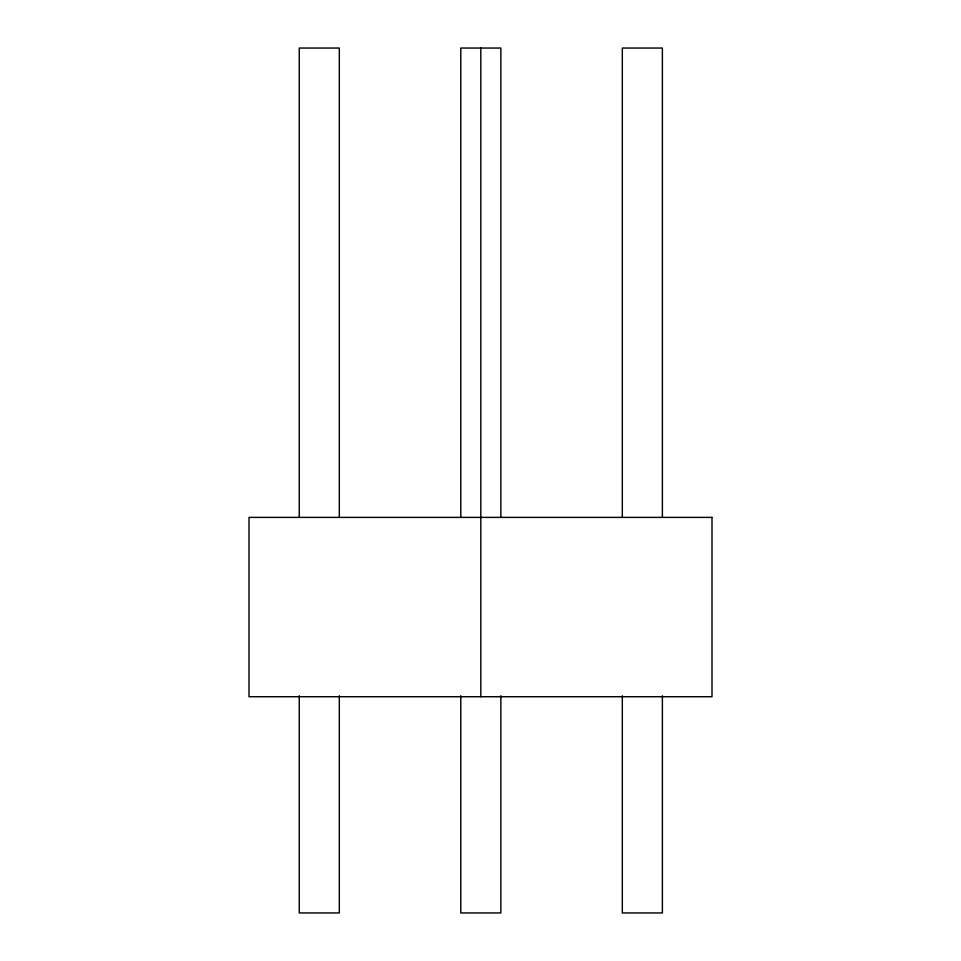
<?xml version="1.0" encoding="UTF-8"?>
<svg xmlns="http://www.w3.org/2000/svg" width="961" height="961" viewBox="0 0 961 961"><rect width="100%" height="100%" fill="white"/><g stroke="black" fill="none" stroke-linecap="round" stroke-linejoin="round"><path stroke-width="1.44" d="M662.381 517.39L662.381 48.05L622.32 48.05L622.32 517.39M662.381 695.692L662.381 912.95L622.32 912.95L622.32 695.692M500.849 517.39L500.849 48.05L460.787 48.05L460.787 517.39M500.849 695.692L500.849 912.95L460.787 912.95L460.787 695.692M480.812 48.05L480.812 696.725M339.317 517.39L339.317 48.05L299.255 48.05L299.255 517.39M339.317 695.692L339.317 912.95L299.255 912.95L299.255 695.692M711.993 517.39L249.007 517.39L249.007 696.725L711.993 696.725L711.993 517.39"/></g></svg>
